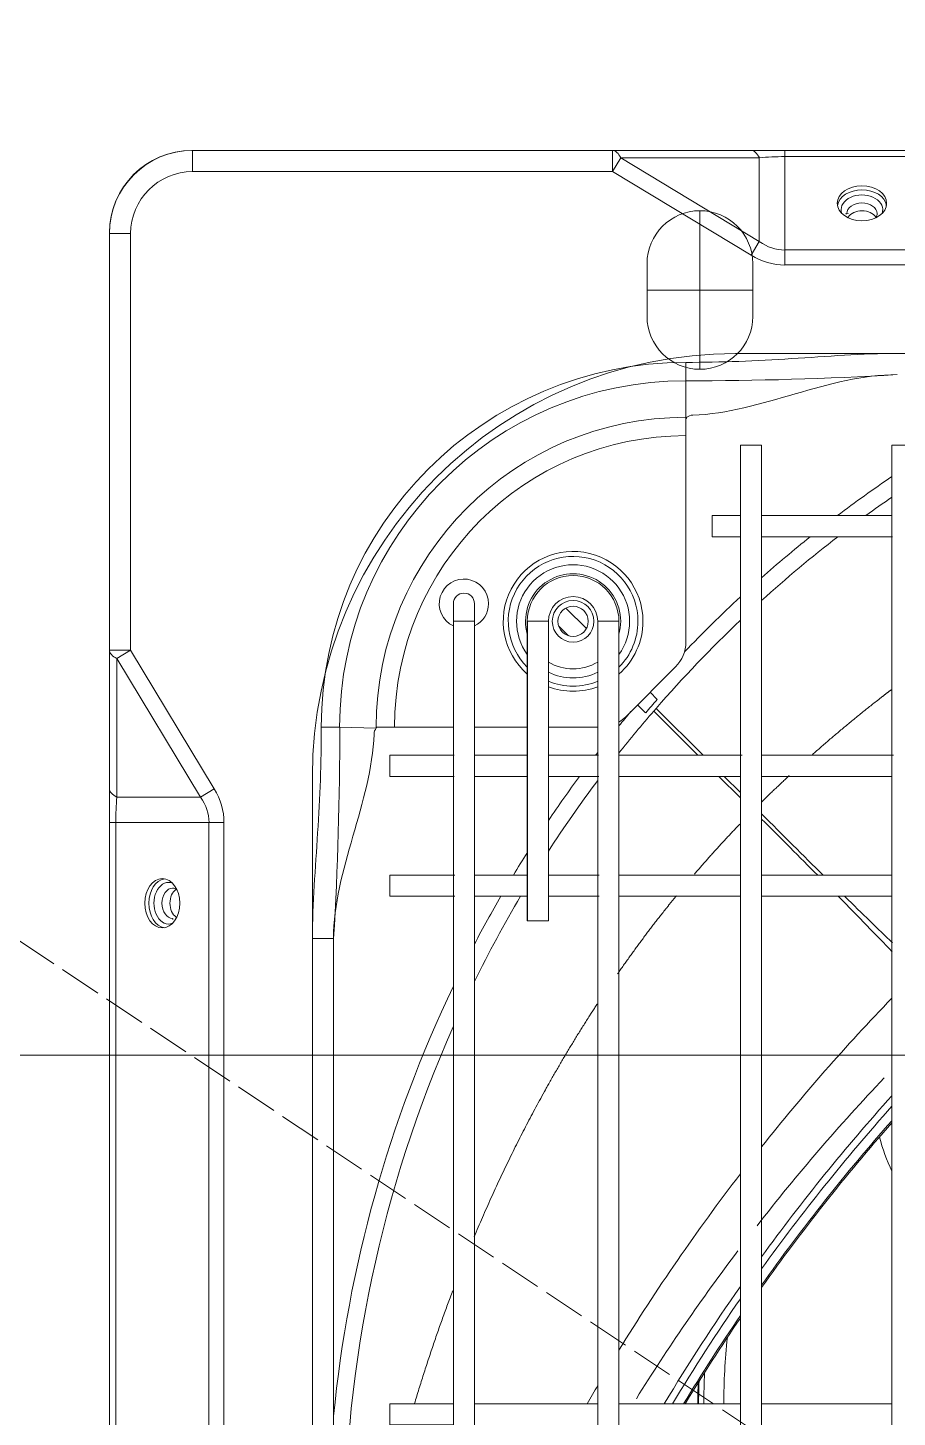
# Model space of a CAD drawing. Header units: millimetres. Extents: x 147592 to 200208, y -27981 to 8299.
# Drawn here: x 166116.9 to 166240.2, y -361.3 to -164.3 of the extents above; entities that cross this region are included whole.
import ezdxf

# ---------------------------------------------------------------- set-up
doc = ezdxf.new("R2010")
doc.units = ezdxf.units.MM
doc.linetypes.add('划线', pattern=[7.5, 6, -1.5])
doc.linetypes.add('划线_2_', pattern=[6.35, 3.175, -3.175])
for name, color, linetype, lineweight in [('A-DETL-____-WIDE', 7, 'Continuous', 80), ('G-XREF-____-OTLN', 7, 'Continuous', 5), ('M-EQPM-____-HDLN', 7, '划线_2_', 5), ('M-EQPM-____-OTLN', 7, 'Continuous', 5), ('S-FNDN-____-OTLN', 7, 'Continuous', 5)]:
    doc.layers.add(name, color=color, linetype=linetype, lineweight=lineweight)

# ---------------------------------------------------------------- blocks, each defined once
blk = doc.blocks.new('TJ空调外机 - TJ空调外机1800_1200-1400100-三层给排水_消防平面图')
at = {"layer": 'M-EQPM-____-HDLN', "color": 251, "linetype": '划线', "true_color": 0x515151}
blk.add_line((-900, 600), (900, -600), dxfattribs=at)
blk = doc.blocks.new('YXQH_AR_B9-20_rvt-1-三层给排水_消防平面图')
at = {"color": 251, "lineweight": 5, "true_color": 0x515151}
blk.add_blockref('TJ空调外机 - TJ空调外机1800_1200-1400100-三层给排水_消防平面图', (166560.01, -590.02), dxfattribs=at)
blk = doc.blocks.new('YXQH_ST_B9-20_rvt-1-三层给排水_消防平面图')
at = {"layer": 'S-FNDN-____-OTLN', "color": 251, "lineweight": 18, "true_color": 0x515151}
blk.add_line((165600.01, -310), (167600.01, -310), dxfattribs=at)
blk = doc.blocks.new('RUXYQ14BA - top_dwg-2991071-三层给排水_消防平面图')
at = {"layer": 'G-XREF-____-OTLN', "color": 251, "true_color": 0x666666}
for p, q in [((267.56, 255.19), (267.56, 254.32)), ((223.54, 188.42), (220.54, 188.42)), ((231.03, 188.42), (234.03, 188.42)), ((244.03, 188.42), (241.03, 188.42)), ((255.23, 169.43), (248.98, 175.68)), ((249.32, 176.08), (255.97, 169.43)), ((261.27, 163.39), (258.23, 166.43)), ((258.97, 166.43), (261.27, 164.13)), ((255.23, 77.46), (255.34, 77.47))]:
    blk.add_line(p, q, dxfattribs=at)
at = {"layer": 'G-XREF-____-OTLN', "color": 5, "true_color": 0x0000ff}
for p, q in [((255.52, 246.65), (255.52, 224.16)), ((248.03, 235.4), (263.02, 235.4))]:
    blk.add_line(p, q, dxfattribs=at)
at = {"layer": 'G-XREF-____-OTLN'}
for p, q in [((248.03, 239.15), (248.03, 231.66)), ((263.02, 231.66), (263.02, 239.15)), ((282.76, 203.41), (264.27, 203.41)), ((264.27, 200.42), (282.76, 200.42)), ((236.49, 190.3), (239.41, 187.38)), ((235.48, 187.78), (236.9, 186.37)), ((241.03, 188.42), (241.03, -336.37)), ((244.03, -336.37), (244.03, 188.42)), ((244.99, 174.89), (252.06, 181.96)), ((249.46, 177.33), (248.45, 178.35)), ((246.68, 176.58), (247.82, 175.44)), ((248.98, 175.68), (249.32, 176.08)), ((223.54, 173.43), (231.03, 173.43)), ((234.03, 173.43), (241.03, 173.43)), ((231.03, 169.43), (223.54, 169.43)), ((241.03, 169.43), (234.03, 169.43)), ((261.27, 169.43), (244.03, 169.43)), ((282.76, 169.43), (264.27, 169.43)), ((223.54, 166.43), (231.03, 166.43)), ((234.03, 166.43), (241.03, 166.43)), ((244.03, 166.43), (261.27, 166.43)), ((264.27, 166.43), (282.76, 166.43)), ((231.03, 152.43), (223.54, 152.43)), ((241.03, 152.43), (234.03, 152.43)), ((261.27, 152.43), (244.03, 152.43)), ((282.76, 152.43), (264.27, 152.43)), ((223.54, 149.44), (231.03, 149.44)), ((234.03, 149.44), (241.03, 149.44)), ((244.03, 149.44), (261.27, 149.44)), ((264.27, 149.44), (282.76, 149.44)), ((203.54, 143.44), (203.54, -291.39)), ((241.03, 77.46), (223.54, 77.46)), ((261.27, 77.46), (244.03, 77.46)), ((256.07, 77.47), (256.07, 77.46)), ((282.76, 77.46), (264.27, 77.46))]:
    blk.add_line(p, q, dxfattribs=at)
at = {"layer": 'G-XREF-____-OTLN', "color": 251, "true_color": 0x666666, "flags": 128}
for points in [[(263.95, 242.29), (262.78, 240.34), (243.11, 252.2), (183.55, 252.2), (183.55, 255.19)], [(244.29, 254.15), (243.11, 252.2), (243.11, 255.19)], [(267.56, 241.08), (1319.06, 241.08), (1319.06, 254.32), (1319.06, 255.19)], [(1319.06, 241.08), (1319.06, 238.96), (267.56, 238.96), (267.56, 241.08), (267.56, 254.32), (1319.06, 254.32)], [(171.76, 243.4), (174.76, 243.4), (174.76, 184.34), (186.61, 164.68), (184.66, 163.5), (172.81, 183.16), (172.81, 163.5), (184.66, 163.5)], [(253.52, 225.14), (253.52, 222.54), (253.52, 217.35), (253.52, 216.98)], [(171.76, 184.34), (174.76, 184.34), (172.81, 183.16)], [(201.81, 173.43), (204.41, 173.43), (209.6, 173.29), (209.6, 173.43), (209.97, 173.43)], [(185.87, -417.8), (185.87, 159.89), (172.64, 159.89), (171.76, 159.89)], [(185.87, 159.89), (187.99, 159.89), (187.99, -417.8), (185.87, -417.8), (172.64, -417.8), (172.64, 159.89)], [(203.54, 143.44), (200.55, 143.44), (200.55, -291.39), (203.54, -291.39)], [(253.46, 77.47), (255.34, 77.47), (258.91, 77.47), (258.91, 77.46)], [(255.34, 77.47), (255.23, 77.47), (256.07, 77.47)]]:
    blk.add_lwpolyline(points, dxfattribs=at)
at = {"layer": 'G-XREF-____-OTLN', "flags": 128}
for points in [[(183.55, 255.19), (243.11, 255.19), (262.78, 255.19), (267.56, 255.19), (1319.06, 255.19), (1323.84, 255.19), (1343.51, 255.19), (1403.06, 255.19)], [(171.76, -501.3), (171.76, -442.24), (171.76, -422.58), (171.76, -417.8), (171.76, 159.89), (171.76, 164.68), (171.76, 184.34), (171.76, 243.4)], [(253.52, 185.49), (253.52, 214.75), (253.52, 216.98)], [(261.27, 203.41), (257.27, 203.41), (257.27, 200.42), (261.27, 200.42)], [(220.54, 190.92), (220.54, 188.42), (220.54, -336.37), (220.54, -338.87)], [(223.54, -338.87), (223.54, -336.37), (223.54, 188.42), (223.54, 190.92)], [(231.03, 188.42), (231.03, 145.94), (234.03, 145.94), (234.03, 188.42)], [(209.97, 173.43), (212.2, 173.43), (220.54, 173.43)], [(220.54, 169.43), (211.54, 169.43), (211.54, 166.43), (220.54, 166.43)], [(220.54, 152.43), (211.54, 152.43), (211.54, 149.44), (220.54, 149.44)], [(220.54, 77.46), (211.54, 77.46), (211.54, 74.47), (220.54, 74.47)]]:
    blk.add_lwpolyline(points, dxfattribs=at)
at = {"layer": 'G-XREF-____-OTLN', "color": 251, "true_color": 0x666666, "flags": 128}
blk.add_lwpolyline([(263.95, 254.15), (244.29, 254.15), (263.95, 242.29)], close=True, dxfattribs=at)
at = {"layer": 'G-XREF-____-OTLN', "flags": 128}
for points in [[(261.27, -361.36), (264.27, -361.36), (264.27, 213.41), (261.27, 213.41)], [(282.76, -361.36), (285.76, -361.36), (285.76, 213.41), (282.76, 213.41)]]:
    blk.add_lwpolyline(points, close=True, dxfattribs=at)
at = {"layer": 'G-XREF-____-OTLN', "color": 251, "true_color": 0x666666}
blk.add_circle((237.53, 188.42), 2.95, dxfattribs=at)
at = {"layer": 'G-XREF-____-OTLN'}
blk.add_circle((237.53, 188.42), 2.15, dxfattribs=at)
for centre, radius, start, end in [((183.55, 243.4), 11.8, 90, 180), ((255.52, 239.15), 7.5, 0, 180), ((255.52, 231.66), 7.5, 180, 360), ((254.01, 217.01), 0.491, 136.5229, 182.8881), ((254.51, 216.33), 1.33, 89.2659, 129.7768), ((385.02, 58.12), 182.23, 124.1326, 127.1259), ((385.02, 58.24), 179.72, 124.678, 126.1191), ((385.02, 58.24), 179.72, 127.7108, 132.2109), ((385.02, 58.12), 182.23, 128.661, 131.4975), ((222.04, 190.92), 3.5, 0, 244.6231), ((237.53, 188.42), 6.5, 90, 180), ((237.53, 188.42), 6.5, 0, 90), ((222.04, 190.92), 1.5, 0, 180), ((237.53, 188.42), 3.5, 0, 180), ((385.02, 58.12), 182.23, 132.7689, 136.2763), ((222.04, 190.92), 3.5, 295.3769, 0), ((385.02, 58.24), 179.72, 133.5153, 139.0285), ((248.53, 185.49), 5, 314.9999, 0), ((384.78, 58.01), 179.7, 139.0912, 141.5636), ((384.91, 58.01), 182.22, 139.7972, 140.6338), ((385.02, 58.01), 180.59, 138.6426, 139.4374), ((209.94, 172.94), 0.489, 87.0221, 133.5669), ((241.46, 178.42), 5, 300.9451, 314.9999), ((210.62, 172.44), 1.32, 140.189, 180.7683), ((384.91, 58.01), 182.22, 142.1449, 142.3044), ((384.91, 58.01), 182.22, 143.4867, 145.8902), ((384.78, 58.01), 179.7, 143.1288, 147.0269), ((384.91, 58.01), 182.22, 147.61, 148.7878), ((384.78, 58.01), 179.7, 149.4156, 153.8099), ((384.91, 58.01), 182.22, 149.884, 152.321), ((384.91, 58.01), 182.22, 154.425, 174.4291), ((493.47, -68.44), 292.88, 136.0078, 141.4969), ((384.78, 58.01), 179.7, 156.0674, 180), ((493.47, -68.44), 281.09, 138.5579, 144.6284), ((493.47, -68.44), 280.89, 138.6041, 144.6859), ((493.47, -68.44), 292.88, 142.4492, 148.3956), ((493.47, -68.44), 281.09, 145.6985, 148.7291), ((493.47, -68.44), 280.89, 145.7583, 148.7043), ((346.04, 77.47), 89.96, 177.2039, 180), ((493.47, -68.44), 292.88, 149.5335, 150.1204)]:
    blk.add_arc(centre, radius, start, end, dxfattribs=at)
at = {"layer": 'G-XREF-____-OTLN', "color": 251, "true_color": 0x666666}
for centre, radius, start, end in [((183.55, 243.4), 8.8, 90, 180), ((253.52, 173.43), 51.71, 90, 180), ((254.65, 703.33), 480.79, 269.8657, 273.4414), ((253.52, 173.43), 49.11, 90, 180), ((253.52, 173.43), 43.92, 90, 180), ((253.52, 239.34), 22, 270, 270.3489), ((253.52, 173.43), 41.32, 90, 180), ((237.53, 188.42), 9.91, 0, 229.033), ((237.53, 188.42), 9.2, 0, 225.0915), ((237.53, 188.42), 8.02, 0, 215.9289), ((237.53, 188.42), 6.75, 0, 195.7757), ((237.53, 188.42), 9.2, 314.9085, 0), ((237.53, 188.42), 9.91, 310.967, 0), ((237.53, 188.42), 6.75, 344.2243, 0), ((237.53, 188.42), 8.02, 324.0711, 0), ((237.53, 188.42), 6.75, 238.7898, 301.2102), ((237.53, 188.42), 8.02, 244.15, 295.85), ((237.53, 188.42), 9.2, 247.6576, 292.3424), ((237.53, 188.42), 9.91, 249.3273, 290.6727), ((-276.38, 172.3), 480.8, 356.5586, 0.1343), ((493.47, -68.44), 283.44, 138.0222, 143.9641), ((493.47, -68.44), 282.44, 138.2481, 144.2437), ((305.34, 121.33), 25.07, 193.9624, 205.7818), ((493.47, -68.44), 283.44, 145.0076, 149.0174), ((493.47, -68.44), 282.44, 145.2983, 148.8956), ((346.04, 77.47), 87.13, 173.8182, 180), ((346.04, 77.47), 90.81, 178.1351, 180), ((346.04, 77.47), 90.7, 178.0171, 180)]:
    blk.add_arc(centre, radius, start, end, dxfattribs=at)
for centre, major_axis, ratio, start_param, end_param in [((243.11, 252.2), (0, 3), 0.516334, 5.420579, 6.283185), ((262.78, 252.2), (0, 3), 0.516334, 5.420579, 6.283185), ((267.56, 252.2), (-9.2, 0), 0.230578, 4.712389, 5.115386), ((278.51, 246.8), (2.95, 0), 0.707107, 6.019922, 9.424778), ((278.51, 246.8), (2.95, 0), 0.707107, 3.141593, 3.404856), ((278.51, 246.24), (2.15, 0), 0.707107, 0.000965, 3.141593), ((278.51, 246.24), (2.15, 0), 0.707107, 3.141593, 3.158144), ((267.56, 256.2), (0, 15.13), 0.60798, 2.738596, 3.141593), ((267.56, 256.2), (0, 17.25), 0.707107, 2.738596, 3.141593), ((174.76, 184.34), (3, 0), 0.516334, 3.141593, 4.004199), ((174.76, 164.68), (3, 0), 0.516334, 3.141593, 4.004199), ((170.75, 159.89), (17.25, 0), 0.707107, 0, 0.402997), ((174.76, 159.89), (0, 9.2), 0.230578, 1.1678, 1.570796), ((170.75, 159.89), (15.13, 0), 0.60798, 0, 0.402997), ((263.43, 163.53), (-29.58, 29.8), 0.026119, 1.625593, 1.927306), ((261.51, 161.59), (-29.79, 29.57), 0.026119, 4.370156, 4.645321), ((180.15, 148.44), (0, 2.95), 0.707107, 0, 3.40483), ((180.72, 148.44), (0, 2.15), 0.707107, 0.000965, 3.141593), ((180.15, 148.44), (0, 2.95), 0.707107, 6.024815, 6.283185), ((261.51, 161.59), (-29.79, 29.57), 0.026119, 3.942447, 4.260733), ((263.43, 163.53), (-29.58, 29.8), 0.026119, 2.039718, 2.312428), ((180.72, 148.44), (0, 2.15), 0.707107, 3.141593, 3.158144)]:
    blk.add_ellipse(centre, major_axis=major_axis, ratio=ratio, start_param=start_param, end_param=end_param, dxfattribs=at)
at = {"layer": 'G-XREF-____-OTLN'}
for centre, major_axis in [((278.51, 247.7), (3.5, 0)), ((179.25, 148.44), (0, 3.5))]:
    blk.add_ellipse(centre, major_axis=major_axis, ratio=0.707107, dxfattribs=at)
for centre, major_axis, start_param, end_param in [((278.51, 247.13), (3.5, 0), 0.11454, 3.027053), ((278.51, 245.11), (2.15, 0), 0.420294, 2.707251), ((179.82, 148.44), (0, 3.5), 0.114534, 3.027059), ((181.85, 148.44), (0, 2.15), 0.421495, 2.716531)]:
    blk.add_ellipse(centre, major_axis=major_axis, ratio=0.707107, start_param=start_param, end_param=end_param, dxfattribs=at)
for points, knots in [([(280.65, 246.24), (280.66, 246.22), (280.69, 246.07), (280.6, 245.89), (280.47, 245.73), (280.46, 245.72)], [0, 0, 0, 0, 0.0376259, 0.300995, 0.3193476, 0.3193476, 0.3193476, 0.3193476]), ([(180.71, 150.58), (180.74, 150.58), (180.89, 150.61), (181.06, 150.53), (181.22, 150.4), (181.23, 150.39)], [0, 0, 0, 0, 0.0376259, 0.300995, 0.3150279, 0.3150279, 0.3150279, 0.3150279])]:
    blk.add_open_spline(points, degree=3, knots=knots, dxfattribs=at)
at = {"layer": 'G-XREF-____-OTLN', "color": 251, "true_color": 0x666666}
for points, degree, knots in [([(253.52, 225.14), (256.03, 225.14), (258.53, 225.19), (263.53, 225.38), (266.03, 225.51), (271.02, 225.83), (273.52, 226.01), (278.51, 226.3), (281.01, 226.41), (283.51, 226.41)], 3, [0, 0, 0, 0, 0.25, 0.25, 0.5, 0.5, 0.75, 0.75, 1, 1, 1, 1]), ([(271.49, 169.53), (276.24, 173.73), (281.32, 177.68), (281.99, 178.21), (282.68, 178.73)], 2, [0.05843563, 0.05843563, 0.05843563, 0.125, 0.125, 0.13412664, 0.13412664, 0.13412664]), ([(200.55, 143.44), (200.55, 145.94), (200.65, 148.44), (200.95, 153.44), (201.13, 155.93), (201.44, 160.93), (201.58, 163.42), (201.76, 168.42), (201.81, 170.92), (201.81, 173.43)], 3, [0, 0, 0, 0, 0.25, 0.25, 0.5, 0.5, 0.75, 0.75, 1, 1, 1, 1]), ([(243.85, 138.44), (247.17, 143.23), (250.75, 147.72), (251.46, 148.62), (252.19, 149.51)], 2, [0.79672013, 0.79672013, 0.79672013, 0.875, 0.875, 0.8902671, 0.8902671, 0.8902671]), ([(223.49, 101.12), (228.07, 112.04), (233.63, 122.03), (236.66, 127.48), (239.96, 132.63), (240.46, 133.4), (240.96, 134.17)], 2, [0.5091326, 0.5091326, 0.5091326, 0.6666667, 0.6666667, 0.75, 0.75, 0.7621915, 0.7621915, 0.7621915])]:
    blk.add_open_spline(points, degree=degree, knots=knots, dxfattribs=at)
at = {"layer": 'G-XREF-____-OTLN'}
for points in [[(283.51, 223.41), (273.83, 223.41), (264.2, 218.01), (254.52, 217.65)], [(209.3, 172.43), (208.94, 162.75), (203.54, 153.12), (203.54, 143.44)]]:
    blk.add_open_spline(points, degree=3, dxfattribs=at)
at = {"layer": 'G-XREF-____-OTLN', "color": 251, "true_color": 0x666666}
for points in [[(264.24, 162.77), (266.19, 164.68), (268.2, 166.54)], [(254.76, 152.58), (257.89, 156.24), (261.18, 159.66)], [(215.03, 77.49), (217.5, 85.69), (220.44, 93.46)]]:
    blk.add_open_spline(points, degree=2, dxfattribs=at)
blk = doc.blocks.new('RUXYQ14BA - top_dwg-V198-三层给排水_消防平面图')
at = {"layer": 'A-DETL-____-WIDE'}
for centre, major_axis in [((278.51, 246.24), (2.15, 0)), ((180.72, 148.44), (0, 2.15))]:
    blk.add_ellipse(centre, major_axis=major_axis, ratio=0.707107, start_param=3.141593, end_param=3.158144, dxfattribs=at)
at = {"layer": 'G-XREF-____-OTLN', "color": 251, "true_color": 0x666666}
for p, q in [((267.56, 255.19), (267.56, 254.32)), ((223.54, 188.42), (220.54, 188.42)), ((231.03, 188.42), (234.03, 188.42)), ((244.03, 188.42), (241.03, 188.42)), ((255.23, 169.43), (248.98, 175.68)), ((249.32, 176.08), (255.97, 169.43)), ((261.27, 163.39), (258.23, 166.43)), ((258.97, 166.43), (261.27, 164.13)), ((255.23, 77.46), (255.34, 77.47))]:
    blk.add_line(p, q, dxfattribs=at)
at = {"layer": 'G-XREF-____-OTLN', "color": 5, "true_color": 0x0000ff}
for p, q in [((255.52, 246.65), (255.52, 224.16)), ((248.03, 235.4), (263.02, 235.4))]:
    blk.add_line(p, q, dxfattribs=at)
at = {"layer": 'G-XREF-____-OTLN'}
for p, q in [((248.03, 239.15), (248.03, 231.66)), ((263.02, 231.66), (263.02, 239.15)), ((282.76, 203.41), (264.27, 203.41)), ((264.27, 200.42), (282.76, 200.42)), ((236.49, 190.3), (239.41, 187.38)), ((235.48, 187.78), (236.9, 186.37)), ((241.03, 188.42), (241.03, -336.37)), ((244.03, -336.37), (244.03, 188.42)), ((244.99, 174.89), (252.06, 181.96)), ((249.46, 177.33), (248.45, 178.35)), ((246.68, 176.58), (247.82, 175.44)), ((248.98, 175.68), (249.32, 176.08)), ((223.54, 173.43), (231.03, 173.43)), ((234.03, 173.43), (241.03, 173.43)), ((231.03, 169.43), (223.54, 169.43)), ((241.03, 169.43), (234.03, 169.43)), ((261.27, 169.43), (244.03, 169.43)), ((282.76, 169.43), (264.27, 169.43)), ((223.54, 166.43), (231.03, 166.43)), ((234.03, 166.43), (241.03, 166.43)), ((244.03, 166.43), (261.27, 166.43)), ((264.27, 166.43), (282.76, 166.43)), ((231.03, 152.43), (223.54, 152.43)), ((241.03, 152.43), (234.03, 152.43)), ((261.27, 152.43), (244.03, 152.43)), ((282.76, 152.43), (264.27, 152.43)), ((223.54, 149.44), (231.03, 149.44)), ((234.03, 149.44), (241.03, 149.44)), ((244.03, 149.44), (261.27, 149.44)), ((264.27, 149.44), (282.76, 149.44)), ((203.54, 143.44), (203.54, -291.39)), ((241.03, 77.46), (223.54, 77.46)), ((261.27, 77.46), (244.03, 77.46)), ((256.07, 77.47), (256.07, 77.46)), ((282.76, 77.46), (264.27, 77.46))]:
    blk.add_line(p, q, dxfattribs=at)
at = {"layer": 'G-XREF-____-OTLN', "color": 251, "true_color": 0x666666, "flags": 128}
for points in [[(263.95, 242.29), (262.78, 240.34), (243.11, 252.2), (183.55, 252.2), (183.55, 255.19)], [(244.29, 254.15), (243.11, 252.2), (243.11, 255.19)], [(267.56, 241.08), (1319.06, 241.08), (1319.06, 254.32), (1319.06, 255.19)], [(1319.06, 241.08), (1319.06, 238.96), (267.56, 238.96), (267.56, 241.08), (267.56, 254.32), (1319.06, 254.32)], [(171.76, 243.4), (174.76, 243.4), (174.76, 184.34), (186.61, 164.68), (184.66, 163.5), (172.81, 183.16), (172.81, 163.5), (184.66, 163.5)], [(253.52, 225.14), (253.52, 222.54), (253.52, 217.35), (253.52, 216.98)], [(171.76, 184.34), (174.76, 184.34), (172.81, 183.16)], [(201.81, 173.43), (204.41, 173.43), (209.6, 173.29), (209.6, 173.43), (209.97, 173.43)], [(185.87, -417.8), (185.87, 159.89), (172.64, 159.89), (171.76, 159.89)], [(185.87, 159.89), (187.99, 159.89), (187.99, -417.8), (185.87, -417.8), (172.64, -417.8), (172.64, 159.89)], [(203.54, 143.44), (200.55, 143.44), (200.55, -291.39), (203.54, -291.39)], [(253.46, 77.47), (255.34, 77.47), (258.91, 77.47), (258.91, 77.46)], [(255.34, 77.47), (255.23, 77.47), (256.07, 77.47)]]:
    blk.add_lwpolyline(points, dxfattribs=at)
at = {"layer": 'G-XREF-____-OTLN', "flags": 128}
for points in [[(183.55, 255.19), (243.11, 255.19), (262.78, 255.19), (267.56, 255.19), (1319.06, 255.19), (1323.84, 255.19), (1343.51, 255.19), (1403.06, 255.19)], [(171.76, -501.3), (171.76, -442.24), (171.76, -422.58), (171.76, -417.8), (171.76, 159.89), (171.76, 164.68), (171.76, 184.34), (171.76, 243.4)], [(253.52, 185.49), (253.52, 214.75), (253.52, 216.98)], [(261.27, 203.41), (257.27, 203.41), (257.27, 200.42), (261.27, 200.42)], [(220.54, 190.92), (220.54, 188.42), (220.54, -336.37), (220.54, -338.87)], [(223.54, -338.87), (223.54, -336.37), (223.54, 188.42), (223.54, 190.92)], [(231.03, 188.42), (231.03, 145.94), (234.03, 145.94), (234.03, 188.42)], [(209.97, 173.43), (212.2, 173.43), (220.54, 173.43)], [(220.54, 169.43), (211.54, 169.43), (211.54, 166.43), (220.54, 166.43)], [(220.54, 152.43), (211.54, 152.43), (211.54, 149.44), (220.54, 149.44)], [(220.54, 77.46), (211.54, 77.46), (211.54, 74.47), (220.54, 74.47)]]:
    blk.add_lwpolyline(points, dxfattribs=at)
at = {"layer": 'G-XREF-____-OTLN', "color": 251, "true_color": 0x666666, "flags": 128}
blk.add_lwpolyline([(263.95, 254.15), (244.29, 254.15), (263.95, 242.29)], close=True, dxfattribs=at)
at = {"layer": 'G-XREF-____-OTLN', "flags": 128}
for points in [[(261.27, -361.36), (264.27, -361.36), (264.27, 213.41), (261.27, 213.41)], [(282.76, -361.36), (285.76, -361.36), (285.76, 213.41), (282.76, 213.41)]]:
    blk.add_lwpolyline(points, close=True, dxfattribs=at)
at = {"layer": 'G-XREF-____-OTLN', "color": 251, "true_color": 0x666666}
blk.add_circle((237.53, 188.42), 2.95, dxfattribs=at)
at = {"layer": 'G-XREF-____-OTLN'}
blk.add_circle((237.53, 188.42), 2.15, dxfattribs=at)
for centre, radius, start, end in [((183.55, 243.4), 11.8, 90, 180), ((255.52, 239.15), 7.5, 0, 180), ((255.52, 231.66), 7.5, 180, 360), ((254.01, 217.01), 0.491, 136.5229, 182.8881), ((254.51, 216.33), 1.33, 89.2659, 129.7768), ((385.02, 58.12), 182.23, 124.1326, 127.1259), ((385.02, 58.24), 179.72, 124.678, 126.1191), ((385.02, 58.24), 179.72, 127.7108, 132.2109), ((385.02, 58.12), 182.23, 128.661, 131.4975), ((222.04, 190.92), 3.5, 0, 244.6231), ((237.53, 188.42), 6.5, 90, 180), ((237.53, 188.42), 6.5, 0, 90), ((222.04, 190.92), 1.5, 0, 180), ((237.53, 188.42), 3.5, 0, 180), ((385.02, 58.12), 182.23, 132.7689, 136.2763), ((222.04, 190.92), 3.5, 295.3769, 0), ((385.02, 58.24), 179.72, 133.5153, 139.0285), ((248.53, 185.49), 5, 314.9999, 0), ((384.78, 58.01), 179.7, 139.0912, 141.5636), ((384.91, 58.01), 182.22, 139.7972, 140.6338), ((385.02, 58.01), 180.59, 138.6426, 139.4374), ((209.94, 172.94), 0.489, 87.0221, 133.5669), ((241.46, 178.42), 5, 300.9451, 314.9999), ((210.62, 172.44), 1.32, 140.189, 180.7683), ((384.91, 58.01), 182.22, 142.1449, 142.3044), ((384.91, 58.01), 182.22, 143.4867, 145.8902), ((384.78, 58.01), 179.7, 143.1288, 147.0269), ((384.91, 58.01), 182.22, 147.61, 148.7878), ((384.78, 58.01), 179.7, 149.4156, 153.8099), ((384.91, 58.01), 182.22, 149.884, 152.321), ((384.91, 58.01), 182.22, 154.425, 174.4291), ((493.47, -68.44), 292.88, 136.0078, 141.4969), ((384.78, 58.01), 179.7, 156.0674, 180), ((493.47, -68.44), 281.09, 138.5579, 144.6284), ((493.47, -68.44), 280.89, 138.6041, 144.6859), ((493.47, -68.44), 292.88, 142.4492, 148.3956), ((493.47, -68.44), 281.09, 145.6985, 148.7291), ((493.47, -68.44), 280.89, 145.7583, 148.7043), ((346.04, 77.47), 89.96, 177.2039, 180), ((493.47, -68.44), 292.88, 149.5335, 150.1204)]:
    blk.add_arc(centre, radius, start, end, dxfattribs=at)
at = {"layer": 'G-XREF-____-OTLN', "color": 251, "true_color": 0x666666}
for centre, radius, start, end in [((183.55, 243.4), 8.8, 90, 180), ((253.52, 173.43), 51.71, 90, 180), ((254.65, 703.33), 480.79, 269.8657, 273.4414), ((253.52, 173.43), 49.11, 90, 180), ((253.52, 173.43), 43.92, 90, 180), ((253.52, 239.34), 22, 270, 270.3489), ((253.52, 173.43), 41.32, 90, 180), ((237.53, 188.42), 9.91, 0, 229.033), ((237.53, 188.42), 9.2, 0, 225.0915), ((237.53, 188.42), 8.02, 0, 215.9289), ((237.53, 188.42), 6.75, 0, 195.7757), ((237.53, 188.42), 9.2, 314.9085, 0), ((237.53, 188.42), 9.91, 310.967, 0), ((237.53, 188.42), 6.75, 344.2243, 0), ((237.53, 188.42), 8.02, 324.0711, 0), ((237.53, 188.42), 6.75, 238.7898, 301.2102), ((237.53, 188.42), 8.02, 244.15, 295.85), ((237.53, 188.42), 9.2, 247.6576, 292.3424), ((237.53, 188.42), 9.91, 249.3273, 290.6727), ((-276.38, 172.3), 480.8, 356.5586, 0.1343), ((493.47, -68.44), 283.44, 138.0222, 143.9641), ((493.47, -68.44), 282.44, 138.2481, 144.2437), ((305.34, 121.33), 25.07, 193.9624, 205.7818), ((493.47, -68.44), 283.44, 145.0076, 149.0174), ((493.47, -68.44), 282.44, 145.2983, 148.8956), ((346.04, 77.47), 87.13, 173.8182, 180), ((346.04, 77.47), 90.81, 178.1351, 180), ((346.04, 77.47), 90.7, 178.0171, 180)]:
    blk.add_arc(centre, radius, start, end, dxfattribs=at)
for centre, major_axis, ratio, start_param, end_param in [((243.11, 252.2), (0, 3), 0.516334, 5.420579, 6.283185), ((262.78, 252.2), (0, 3), 0.516334, 5.420579, 6.283185), ((267.56, 252.2), (-9.2, 0), 0.230578, 4.712389, 5.115386), ((278.51, 246.8), (2.95, 0), 0.707107, 6.019922, 9.424778), ((278.51, 246.8), (2.95, 0), 0.707107, 3.141593, 3.404856), ((278.51, 246.24), (2.15, 0), 0.707107, 0.000965, 3.141593), ((278.51, 246.24), (2.15, 0), 0.707107, 3.141593, 3.158144), ((267.56, 256.2), (0, 15.13), 0.60798, 2.738596, 3.141593), ((267.56, 256.2), (0, 17.25), 0.707107, 2.738596, 3.141593), ((174.76, 184.34), (3, 0), 0.516334, 3.141593, 4.004199), ((174.76, 164.68), (3, 0), 0.516334, 3.141593, 4.004199), ((170.75, 159.89), (17.25, 0), 0.707107, 0, 0.402997), ((174.76, 159.89), (0, 9.2), 0.230578, 1.1678, 1.570796), ((170.75, 159.89), (15.13, 0), 0.60798, 0, 0.402997), ((263.43, 163.53), (-29.58, 29.8), 0.026119, 1.625593, 1.927306), ((261.51, 161.59), (-29.79, 29.57), 0.026119, 4.370156, 4.645321), ((180.15, 148.44), (0, 2.95), 0.707107, 0, 3.40483), ((180.72, 148.44), (0, 2.15), 0.707107, 0.000965, 3.141593), ((180.15, 148.44), (0, 2.95), 0.707107, 6.024815, 6.283185), ((261.51, 161.59), (-29.79, 29.57), 0.026119, 3.942447, 4.260733), ((263.43, 163.53), (-29.58, 29.8), 0.026119, 2.039718, 2.312428), ((180.72, 148.44), (0, 2.15), 0.707107, 3.141593, 3.158144)]:
    blk.add_ellipse(centre, major_axis=major_axis, ratio=ratio, start_param=start_param, end_param=end_param, dxfattribs=at)
at = {"layer": 'G-XREF-____-OTLN'}
for centre, major_axis in [((278.51, 247.7), (3.5, 0)), ((179.25, 148.44), (0, 3.5))]:
    blk.add_ellipse(centre, major_axis=major_axis, ratio=0.707107, dxfattribs=at)
for centre, major_axis, start_param, end_param in [((278.51, 247.13), (3.5, 0), 0.11454, 3.027053), ((278.51, 245.11), (2.15, 0), 0.420294, 2.707251), ((179.82, 148.44), (0, 3.5), 0.114534, 3.027059), ((181.85, 148.44), (0, 2.15), 0.421495, 2.716531)]:
    blk.add_ellipse(centre, major_axis=major_axis, ratio=0.707107, start_param=start_param, end_param=end_param, dxfattribs=at)
for points, knots in [([(280.65, 246.24), (280.66, 246.22), (280.69, 246.07), (280.6, 245.89), (280.47, 245.73), (280.46, 245.72)], [0, 0, 0, 0, 0.0376259, 0.300995, 0.3193476, 0.3193476, 0.3193476, 0.3193476]), ([(180.71, 150.58), (180.74, 150.58), (180.89, 150.61), (181.06, 150.53), (181.22, 150.4), (181.23, 150.39)], [0, 0, 0, 0, 0.0376259, 0.300995, 0.3150279, 0.3150279, 0.3150279, 0.3150279])]:
    blk.add_open_spline(points, degree=3, knots=knots, dxfattribs=at)
at = {"layer": 'G-XREF-____-OTLN', "color": 251, "true_color": 0x666666}
for points, degree, knots in [([(253.52, 225.14), (256.03, 225.14), (258.53, 225.19), (263.53, 225.38), (266.03, 225.51), (271.02, 225.83), (273.52, 226.01), (278.51, 226.3), (281.01, 226.41), (283.51, 226.41)], 3, [0, 0, 0, 0, 0.25, 0.25, 0.5, 0.5, 0.75, 0.75, 1, 1, 1, 1]), ([(271.49, 169.53), (276.24, 173.73), (281.32, 177.68), (281.99, 178.21), (282.68, 178.73)], 2, [0.05843563, 0.05843563, 0.05843563, 0.125, 0.125, 0.13412664, 0.13412664, 0.13412664]), ([(200.55, 143.44), (200.55, 145.94), (200.65, 148.44), (200.95, 153.44), (201.13, 155.93), (201.44, 160.93), (201.58, 163.42), (201.76, 168.42), (201.81, 170.92), (201.81, 173.43)], 3, [0, 0, 0, 0, 0.25, 0.25, 0.5, 0.5, 0.75, 0.75, 1, 1, 1, 1]), ([(243.85, 138.44), (247.17, 143.23), (250.75, 147.72), (251.46, 148.62), (252.19, 149.51)], 2, [0.79672013, 0.79672013, 0.79672013, 0.875, 0.875, 0.8902671, 0.8902671, 0.8902671]), ([(223.49, 101.12), (228.07, 112.04), (233.63, 122.03), (236.66, 127.48), (239.96, 132.63), (240.46, 133.4), (240.96, 134.17)], 2, [0.5091326, 0.5091326, 0.5091326, 0.6666667, 0.6666667, 0.75, 0.75, 0.7621915, 0.7621915, 0.7621915])]:
    blk.add_open_spline(points, degree=degree, knots=knots, dxfattribs=at)
at = {"layer": 'G-XREF-____-OTLN'}
for points in [[(283.51, 223.41), (273.83, 223.41), (264.2, 218.01), (254.52, 217.65)], [(209.3, 172.43), (208.94, 162.75), (203.54, 153.12), (203.54, 143.44)]]:
    blk.add_open_spline(points, degree=3, dxfattribs=at)
at = {"layer": 'G-XREF-____-OTLN', "color": 251, "true_color": 0x666666}
for points in [[(264.24, 162.77), (266.19, 164.68), (268.2, 166.54)], [(254.76, 152.58), (257.89, 156.24), (261.18, 159.66)], [(215.03, 77.49), (217.5, 85.69), (220.44, 93.46)]]:
    blk.add_open_spline(points, degree=2, dxfattribs=at)
blk = doc.blocks.new('RUXYQ14BA - RUXYQ14BA-2991177-三层给排水_消防平面图')
at = {"layer": 'M-EQPM-____-OTLN'}
for p, q in [((609.88, 768.29), (-609.86, 768.29)), ((-621.55, 756.6), (-621.55, 11.66)), ((-532.76, 739.5), (-76.99, 739.5)), ((-529.04, 726.51), (-532.04, 726.51)), ((-532.04, 726.51), (-532.04, 151.74)), ((-529.04, 151.74), (-529.04, 726.51)), ((-507.55, 726.51), (-510.55, 726.51)), ((-510.55, 726.51), (-510.55, 151.74)), ((-531.98, 716.51), (-536.04, 716.51)), ((-536.04, 716.51), (-536.04, 713.51)), ((-510.49, 716.51), (-529.04, 716.51)), ((-536.04, 713.51), (-531.97, 713.51)), ((-529.04, 713.51), (-510.48, 713.51)), ((-572.77, 704.02), (-572.77, 701.52)), ((-569.77, 701.52), (-569.77, 704.02)), ((-572.77, 701.52), (-572.77, 176.73)), ((-569.77, 176.73), (-569.77, 701.52)), ((-562.27, 701.52), (-562.27, 659.04)), ((-559.28, 659.04), (-559.28, 701.52)), ((-552.28, 701.52), (-552.28, 176.73)), ((-549.28, 176.73), (-549.28, 701.52)), ((-581.77, 682.53), (-581.77, 679.53)), ((-572.66, 682.53), (-581.77, 682.53)), ((-562.27, 682.53), (-569.77, 682.53)), ((-552.17, 682.53), (-559.28, 682.53)), ((-531.81, 682.53), (-549.28, 682.53)), ((-510.32, 682.53), (-529.04, 682.53)), ((-592.76, 198.74), (-592.76, 679.5)), ((-581.77, 679.53), (-572.65, 679.53)), ((-569.77, 679.53), (-562.27, 679.53)), ((-559.28, 679.53), (-552.15, 679.53)), ((-549.28, 679.53), (-532.04, 679.53)), ((-529.04, 679.53), (-510.55, 679.53)), ((-572.57, 665.53), (-581.77, 665.53)), ((-581.77, 665.53), (-581.77, 662.53)), ((-562.27, 665.53), (-569.77, 665.53)), ((-552.07, 665.53), (-559.28, 665.53)), ((-532.04, 665.53), (-549.28, 665.53)), ((-510.55, 665.53), (-529.04, 665.53)), ((-581.77, 662.53), (-572.55, 662.53)), ((-569.77, 662.53), (-562.27, 662.53)), ((-559.28, 662.53), (-552.06, 662.53)), ((-549.28, 662.53), (-532.04, 662.53)), ((-529.04, 662.53), (-510.55, 662.53)), ((-562.27, 659.04), (-559.28, 659.04)), ((-581.77, 590.56), (-581.77, 587.56)), ((-572.77, 590.56), (-581.77, 590.56)), ((-552.28, 590.56), (-569.77, 590.56)), ((-532.04, 590.56), (-549.28, 590.56)), ((-510.55, 590.56), (-529.04, 590.56))]:
    blk.add_line(p, q, dxfattribs=at)
for centre, radius, start, end in [((-609.86, 756.6), 11.69, 90, 180), ((-532.76, 679.5), 60, 90, 180), ((-555.78, 701.52), 6.5, 90, 180), ((-555.78, 701.52), 6.5, 0, 90), ((-571.27, 704.02), 1.5, 0, 180), ((-555.78, 701.52), 3.5, 0, 180), ((-304.88, 440.62), 285, 136.5046, 142.0708), ((-304.88, 440.62), 285, 142.9734, 148.0882)]:
    blk.add_arc(centre, radius, start, end, dxfattribs=at)
for name in ['RUXYQ14BA - top_dwg-2991071-三层给排水_消防平面图', 'RUXYQ14BA - top_dwg-V198-三层给排水_消防平面图']:
    blk.add_blockref(name, (-793.31, 513.1))

msp = doc.modelspace()

# ---------------------------------------------------------------- block references
at = {"lineweight": 5}
for name in ['YXQH_AR_B9-20_rvt-1-三层给排水_消防平面图', 'YXQH_ST_B9-20_rvt-1-三层给排水_消防平面图']:
    msp.add_blockref(name, (0, 0), dxfattribs=at)
at = {"layer": 'M-EQPM-____-OTLN', "lineweight": 80}
msp.add_blockref('RUXYQ14BA - RUXYQ14BA-2991177-三层给排水_消防平面图', (166750.01, -950), dxfattribs=at)

doc.saveas('drawing.dxf')
